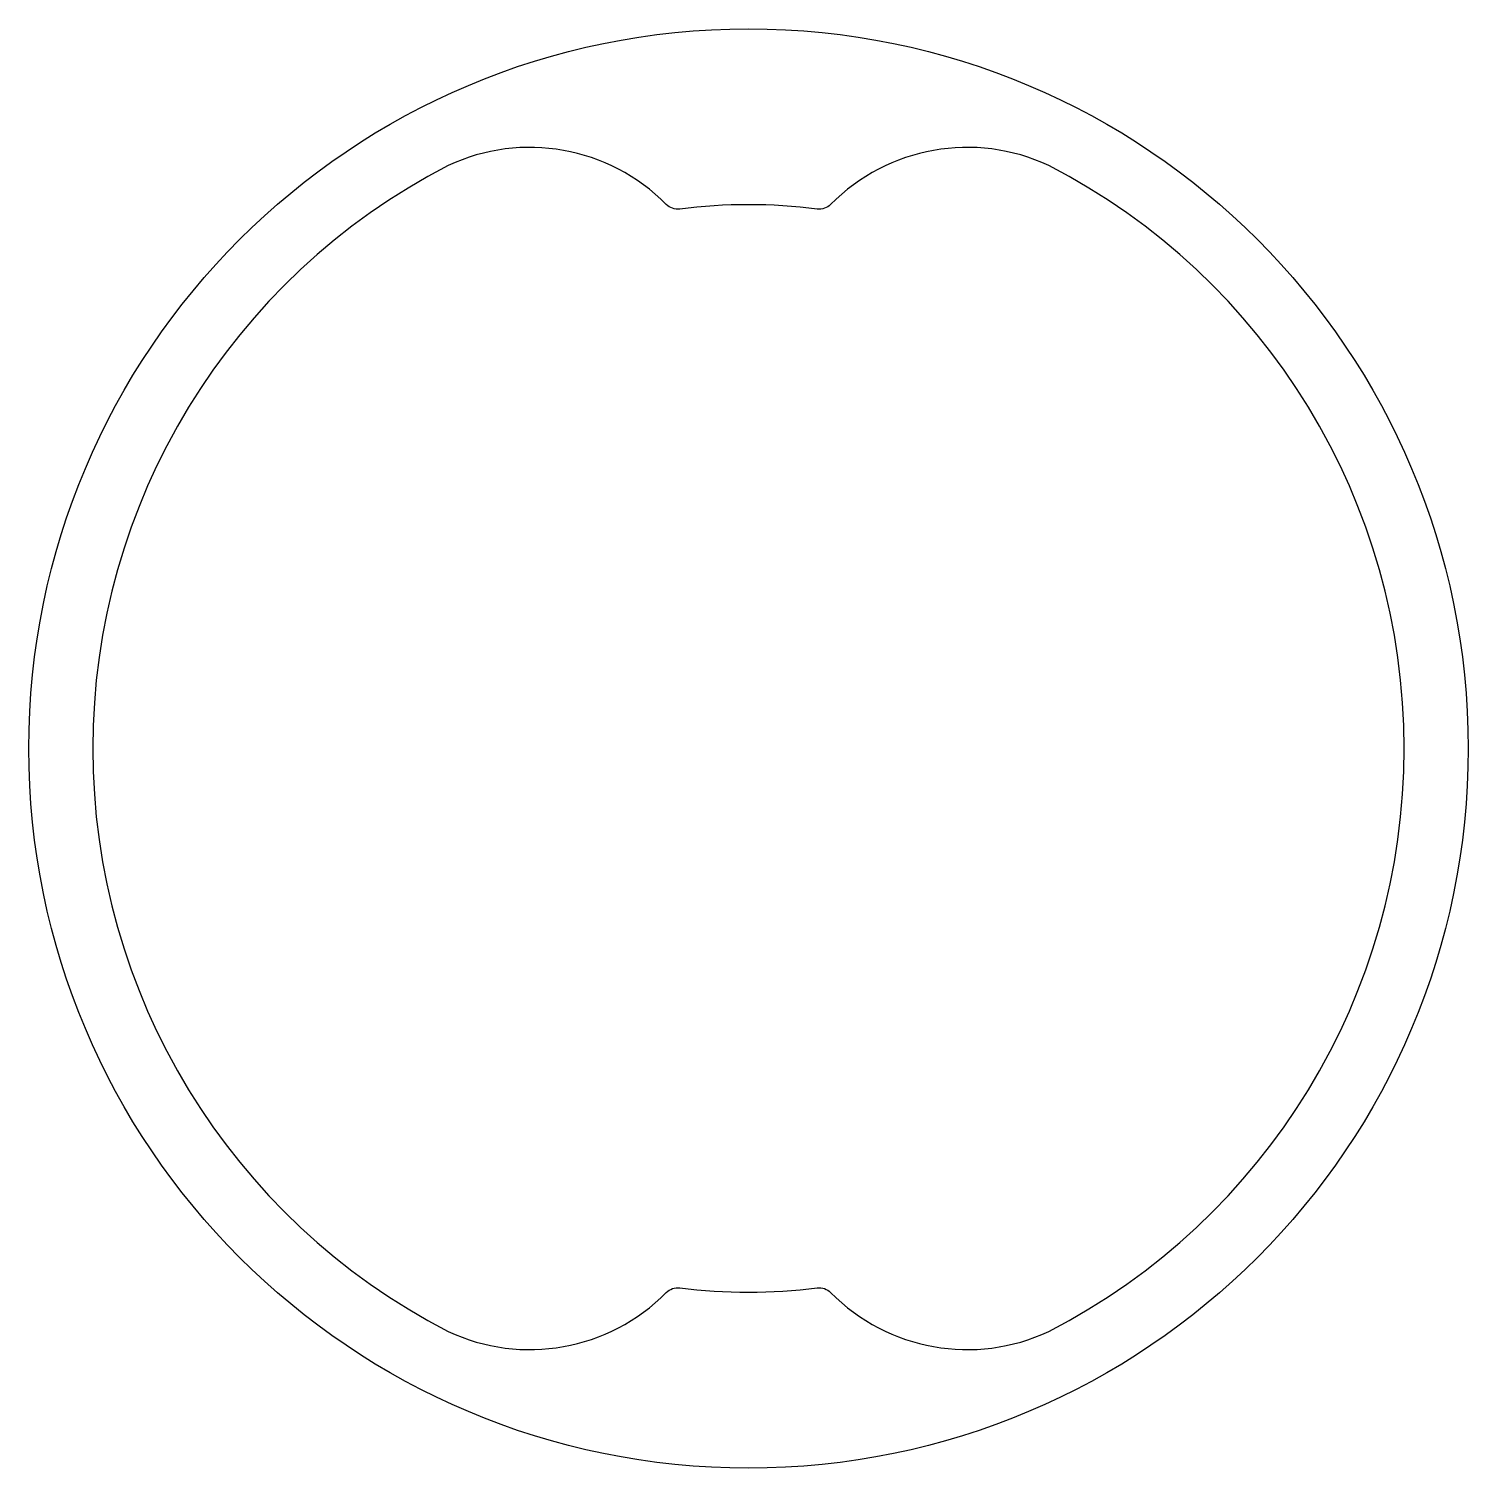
# Model space of a CAD drawing. Extents: x 939.5 to 984.5, y -28.1 to 16.9.
import ezdxf

# ---------------------------------------------------------------- set-up
doc = ezdxf.new("R2010")
doc.units = 0
doc.header["$LTSCALE"] = 15
doc.layers.get('0').update_dxf_attribs({"linetype": 'CONTINUOUS'})

msp = doc.modelspace()

# ---------------------------------------------------------------- linework, layer by layer
at = {"ltscale": 0.05}
msp.add_lwpolyline([(952.645, -23.796, 0.317947), (959.468, -22.582, -0.233759), (959.887, -22.437, 0.06349), (964.187, -22.437, -0.233759), (964.606, -22.582, 0.317947), (971.429, -23.796, 0.609593), (971.429, 12.648, 0.317947), (964.606, 11.434, -0.233759), (964.187, 11.29, 0.06349), (959.887, 11.29, -0.233759), (959.468, 11.434, 0.317947), (952.645, 12.648, 0.609593)], format="xyb", close=True, dxfattribs=at)
msp.add_circle((962.037, -5.574), 22.5, dxfattribs=at)

doc.saveas('drawing.dxf')
